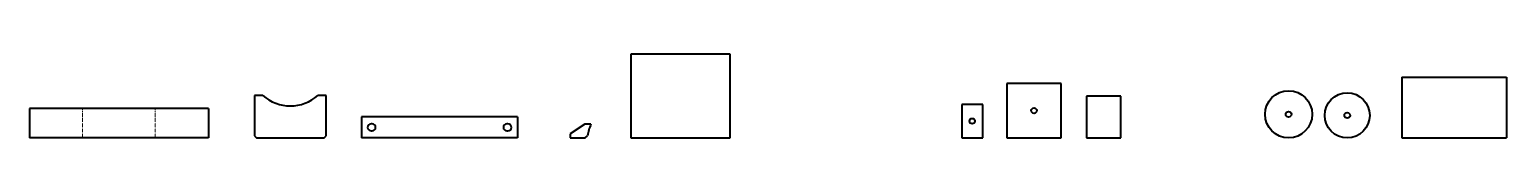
# Model space of a CAD drawing. Header units: millimetres. Extents: x 0 to 7050, y 0 to 400.
import ezdxf

# ---------------------------------------------------------------- set-up
doc = ezdxf.new("R2010")
doc.units = ezdxf.units.MM
doc.linetypes.add('K5LT_BASIC', pattern=[0])
doc.linetypes.add('K5LT_CHAIN_LINE_WITH_2_POINTS', pattern=[12, 4, -2, 1, -2, 1, -2])

msp = doc.modelspace()

# ---------------------------------------------------------------- linework, layer by layer
at = {"color": 7, "linetype": 'K5LT_BASIC', "lineweight": 40, "true_color": 0xffffff}
for p, q in [((3345, 400), (2870, 400)), ((2870, 400), (2870, 0)), ((3345, 0), (3345, 400)), ((6550, 289.9), (6550, 0)), ((6550, 289.9), (7050, 289.9)), ((7050, 289.9), (7050, 0)), ((4665, 260), (4665, 0)), ((4925, 260), (4665, 260)), ((4925, 0), (4925, 260)), ((1073.5, 203), (1073.5, 10)), ((1113.1, 203), (1073.5, 203)), ((1416.5, 203), (1376.9, 203)), ((1416.5, 10), (1416.5, 203)), ((4450, 160), (4450, 0)), ((4550, 160), (4450, 160)), ((4550, 0), (4550, 160)), ((5045, 200), (5045, 0)), ((5210, 200), (5045, 200)), ((5210, 0), (5210, 200)), ((244, 140), (0, 140)), ((0, 140), (0, 0)), ((262.8, 140), (244, 140)), ((590.8, 140), (262.8, 140)), ((609.7, 140), (590.8, 140)), ((853.7, 140), (609.7, 140)), ((853.7, 140), (853.7, 0)), ((1659.9, 100), (1585, 100)), ((1585, 100), (1585, 0)), ((1677.1, 100), (1659.9, 100)), ((2236.8, 100), (1677.1, 100)), ((2254, 100), (2236.8, 100)), ((2328.9, 100), (2254, 100)), ((2328.9, 100), (2328.9, 0)), ((244, 0), (0, 0)), ((262.8, 0), (244, 0)), ((590.8, 0), (262.8, 0)), ((609.7, 0), (590.8, 0)), ((853.7, 0), (609.7, 0)), ((1073.5, 10), (1083.5, 0)), ((1083.5, 0), (1406.5, 0)), ((1406.5, 0), (1416.5, 10)), ((1635.5, 66.5), (1630.5, 66.5)), ((1630.5, 33.5), (1635.5, 33.5)), ((2283.4, 66.5), (2278.4, 66.5)), ((2278.4, 33.5), (2283.4, 33.5)), ((2650.1, 65), (2580, 20)), ((2580, 20), (2580, 0)), ((2680.1, 65), (2650.1, 65)), ((2651.8, 0), (2663.3, 9.9)), ((2870, 0), (3345, 0)), ((4450, 0), (4550, 0)), ((4665, 0), (4925, 0)), ((5045, 0), (5210, 0)), ((6550, 0), (7050, 0)), ((1659.9, 0), (1585, 0)), ((1677.1, 0), (1659.9, 0)), ((2236.8, 0), (1677.1, 0)), ((2254, 0), (2236.8, 0)), ((2328.9, 0), (2254, 0)), ((2580, 0), (2651.8, 0))]:
    msp.add_line(p, q, dxfattribs=at)
at = {"color": 7, "linetype": 'K5LT_CHAIN_LINE_WITH_2_POINTS', "lineweight": 18, "true_color": 0xffffff}
for p, q in [((253.4, 140), (253.4, 0)), ((600.3, 140), (600.3, 0))]:
    msp.add_line(p, q, dxfattribs=at)
at = {"color": 7, "linetype": 'K5LT_BASIC', "lineweight": 40, "true_color": 0xffffff}
for centre, radius in [((6010, 112.5), 112.5), ((6290, 107.5), 107.5), ((4795, 130), 13), ((4500, 80), 13), ((6010, 112.5), 13.5), ((6290, 107.5), 13.5)]:
    msp.add_circle(centre, radius, dxfattribs=at)
for centre, radius, start, end in [((1245, 352), 199, 228.48167, 311.51833), ((1630.5, 50), 16.5, 90, 270), ((1635.5, 50), 16.5, 270, 90), ((2278.4, 50), 16.5, 90, 270), ((2283.4, 50), 16.5, 270, 90), ((2860, -20), 199, 154.71408, 171.36242)]:
    msp.add_arc(centre, radius, start, end, dxfattribs=at)

doc.saveas('drawing.dxf')
